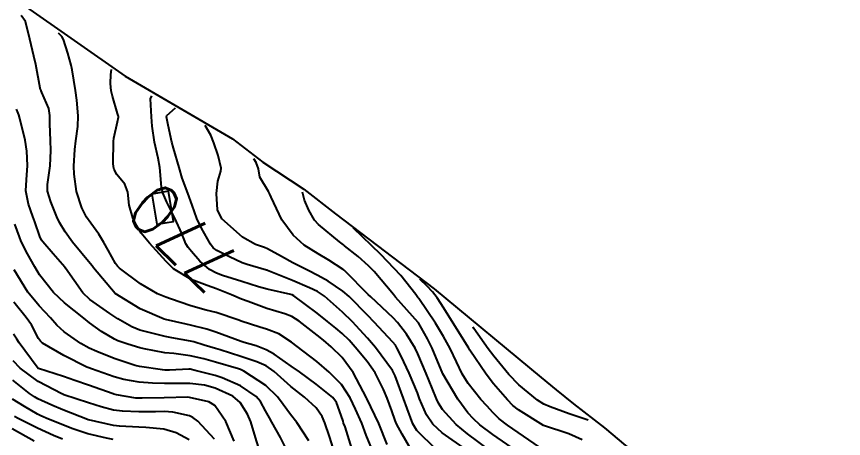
# Model space of a CAD drawing. Header units: metres. Extents: x 318500 to 325275, y 7408834 to 7428799.
# Drawn here: x 323153.6 to 323219, y 7421525.5 to 7421558.9 of the extents above; entities that cross this region are included whole.
import ezdxf
from ezdxf.enums import TextEntityAlignment as Align

# ---------------------------------------------------------------- set-up
doc = ezdxf.new("R2010")
doc.units = ezdxf.units.M
doc.header["$MEASUREMENT"] = 0
for name, color, linetype in [('Area', 45, 'Continuous'), ('Cotas', 45, 'Continuous'), ('Curvas de Nivel 1m', 11, 'Continuous'), ('Curvas de Nivel 5m', 15, 'Continuous'), ('Edificações', 30, 'Continuous'), ('Vias Primárias', 230, 'Continuous')]:
    doc.layers.add(name, color=color, linetype=linetype)
doc.styles.add('Style-STANDARD', font='STANDARD.shx')

msp = doc.modelspace()

# ---------------------------------------------------------------- linework, layer by layer
at = {"layer": 'Area'}
msp.add_lwpolyline([(323154.099, 7421559.8), (323162.169, 7421554.148), (323170.657, 7421549.212), (323173.038, 7421547.36), (323176.275, 7421545.225), (323178.797, 7421543.289), (323186.595, 7421537.356), (323195.043, 7421530.356), (323196.238, 7421529.375), (323197.596, 7421528.27), (323200.049, 7421526.36), (323201.72, 7421524.971), (323205.998, 7421521.586), (323209.704, 7421518.501), (323210.134, 7421518.051), (323217.448, 7421511.949), (323218.658, 7421510.55), (323226.616, 7421504.52)], dxfattribs=at)
at = {"layer": 'Curvas de Nivel 1m', "flags": 128}
for points, elevation in [([(323180.082, 7421524.737), (323179.548, 7421526.433), (323179.436, 7421526.747), (323179.386, 7421526.892), (323179.246, 7421527.333), (323178.871, 7421528.371), (323178.585, 7421528.76), (323177.276, 7421529.827), (323175.951, 7421530.793), (323175.297, 7421531.251), (323173.948, 7421532.183), (323173.316, 7421532.542), (323172.531, 7421532.842), (323171.582, 7421533.115), (323171.323, 7421533.193), (323170.824, 7421533.366), (323169.33, 7421533.929), (323168.609, 7421534.167), (323167.336, 7421534.473), (323166.973, 7421534.552), (323165.34, 7421534.915), (323165.245, 7421534.941), (323163.352, 7421535.78), (323161.37, 7421536.99), (323159.662, 7421539.016), (323159.546, 7421539.163), (323159.403, 7421539.344), (323158.011, 7421541.034), (323157.432, 7421541.842), (323156.977, 7421542.581), (323156.754, 7421543.05), (323156.292, 7421544.233), (323156.024, 7421545.062), (323156.016, 7421545.593), (323156.223, 7421547.059), (323156.286, 7421548.291), (323156.264, 7421549.059), (323156.209, 7421550.401), (323156.204, 7421551.06), (323156.115, 7421551.611), (323155.578, 7421552.852), (323155.509, 7421553.001), (323155.48, 7421553.071), (323155.442, 7421553.212), (323155.093, 7421555.078), (323154.953, 7421555.747), (323154.613, 7421557.085), (323154.277, 7421558.467), (323153.949, 7421558.951)], 768), ([(323181.651, 7421524.716), (323181.226, 7421525.8), (323180.88, 7421526.725), (323180.371, 7421527.853), (323179.964, 7421528.739), (323179.276, 7421529.785), (323178.296, 7421530.765), (323177.303, 7421531.619), (323175.772, 7421532.795), (323175.323, 7421533.135), (323174.306, 7421533.791), (323173.333, 7421534.163), (323172.816, 7421534.319), (323171.339, 7421534.792), (323171.145, 7421534.862), (323169.349, 7421535.469), (323168.567, 7421535.677), (323167.357, 7421536.019), (323165.747, 7421536.552), (323165.366, 7421536.681), (323164.718, 7421536.947), (323163.382, 7421537.733), (323161.703, 7421538.985), (323161.547, 7421539.134), (323161.404, 7421539.361), (323160.821, 7421540.406), (323160.468, 7421541.004), (323160.083, 7421541.663), (323159.443, 7421542.528), (323159.106, 7421543.023), (323158.743, 7421543.745), (323158.315, 7421545.032), (323158.122, 7421546.406), (323158.112, 7421547.034), (323158.193, 7421548.36), (323158.264, 7421549.033), (323158.411, 7421550.168), (323158.448, 7421551.031), (323158.345, 7421552.26), (323158.244, 7421553.033), (323157.981, 7421554.66), (323157.898, 7421555.037), (323157.624, 7421555.971), (323157.283, 7421557.045), (323157.147, 7421557.295), (323156.9, 7421557.55)], 769), ([(323184.745, 7421524.677), (323184.054, 7421525.861), (323183.61, 7421526.694), (323183.498, 7421526.951), (323183.25, 7421527.702), (323182.874, 7421528.704), (323182.59, 7421529.387), (323181.918, 7421530.714), (323181.303, 7421531.599), (323180.358, 7421532.734), (323179.866, 7421533.283), (323179.331, 7421533.808), (323178.815, 7421534.238), (323178.165, 7421534.768), (323177.35, 7421535.431), (323175.499, 7421536.799), (323175.371, 7421536.867), (323175.271, 7421536.902), (323173.377, 7421537.329), (323172.714, 7421537.506), (323171.386, 7421537.923), (323169.853, 7421538.416), (323169.396, 7421538.587), (323168.842, 7421538.888), (323168.054, 7421539.548), (323167.414, 7421540.289), (323167.132, 7421540.629), (323166.951, 7421540.917), (323166.639, 7421541.715), (323166.095, 7421542.93), (323165.469, 7421544.204), (323165.146, 7421544.943), (323165.041, 7421545.388), (323164.915, 7421546.946), (323164.782, 7421547.676), (323164.486, 7421548.95), (323164.306, 7421550.195), (323164.232, 7421550.953), (323164.166, 7421552.362), (323164.27, 7421552.6)], 771), ([(323178.611, 7421524.759), (323178.312, 7421525.675), (323177.948, 7421526.769), (323177.734, 7421527.262), (323177.252, 7421527.947), (323176.332, 7421528.789), (323175.273, 7421529.639), (323173.943, 7421530.82), (323173.297, 7421531.268), (323172.569, 7421531.573), (323171.307, 7421531.997), (323169.668, 7421532.523), (323169.316, 7421532.623), (323168.419, 7421532.894), (323167.581, 7421533.165), (323167.323, 7421533.224), (323165.859, 7421533.466), (323165.326, 7421533.576), (323164.481, 7421533.796), (323163.331, 7421534.096), (323162.702, 7421534.338), (323161.571, 7421534.987), (323161.342, 7421535.139), (323160.942, 7421535.4), (323159.362, 7421536.507), (323158.822, 7421537.025), (323157.458, 7421538.98), (323157.421, 7421539.04), (323157.4, 7421539.064), (323156.461, 7421540.105), (323155.641, 7421541.067), (323155.554, 7421541.2), (323155.426, 7421541.497), (323155.013, 7421542.646), (323154.856, 7421543.079), (323154.52, 7421544.029), (323154.316, 7421545.087), (323154.36, 7421545.958), (323154.44, 7421547.086), (323154.377, 7421548.227), (323154.249, 7421549.089), (323153.833, 7421550.818), (323153.755, 7421551.097), (323153.705, 7421551.241), (323153.564, 7421551.548)], 767), ([(323186.748, 7421524.647), (323185.232, 7421526.154), (323184.902, 7421526.675), (323184.452, 7421527.882), (323184.173, 7421528.686), (323183.501, 7421530.483), (323183.408, 7421530.698), (323183.293, 7421530.905), (323181.95, 7421532.714), (323181.327, 7421533.451), (323180.723, 7421534.118), (323180.133, 7421534.738), (323179.351, 7421535.513), (323177.92, 7421536.772), (323177.375, 7421537.127), (323176.739, 7421537.427), (323175.388, 7421538), (323173.417, 7421538.812), (323173.4, 7421538.815), (323173.349, 7421538.831), (323171.814, 7421539.263), (323171.406, 7421539.411), (323170.402, 7421539.878), (323169.415, 7421540.376), (323169.131, 7421540.598), (323168.913, 7421540.888), (323168.185, 7421542.153), (323167.823, 7421542.904), (323167.466, 7421543.958), (323167.123, 7421544.915), (323166.673, 7421546.103), (323166.436, 7421546.926), (323165.997, 7421548.458), (323165.861, 7421548.935), (323165.55, 7421550.281), (323165.429, 7421550.941), (323165.454, 7421551.048), (323166.14, 7421551.64)], 772), ([(323189.148, 7421524.621), (323187.23, 7421525.97), (323186.479, 7421526.651), (323185.977, 7421527.389), (323185.439, 7421528.667), (323185.267, 7421529.124), (323184.613, 7421530.68), (323183.978, 7421532.022), (323183.643, 7421532.695), (323183.522, 7421532.897), (323183.324, 7421533.144), (323181.853, 7421534.715), (323181.348, 7421535.23), (323179.873, 7421536.742), (323179.376, 7421537.172), (323178.204, 7421537.952), (323177.394, 7421538.406), (323176.625, 7421538.788), (323175.406, 7421539.403), (323174.514, 7421539.917), (323173.417, 7421540.511), (323173.189, 7421540.605), (323172.478, 7421540.844), (323171.429, 7421541.428), (323169.795, 7421542.877), (323169.461, 7421543.582), (323169.374, 7421544.882), (323169.49, 7421545.853), (323169.733, 7421546.643), (323169.757, 7421546.877), (323169.515, 7421547.88), (323169.181, 7421548.885), (323168.942, 7421549.486), (323168.49, 7421550.27)], 773), ([(323190.968, 7421524.594), (323189.229, 7421525.888), (323188.336, 7421526.629), (323187.252, 7421527.825), (323186.923, 7421528.311), (323186.764, 7421528.647), (323186.426, 7421529.5), (323185.952, 7421530.66), (323185.313, 7421532.22), (323185.089, 7421532.673), (323184.41, 7421533.763), (323183.702, 7421534.695), (323183.346, 7421535.07), (323181.574, 7421536.718), (323181.373, 7421536.913), (323179.543, 7421538.748), (323179.466, 7421538.815), (323179.401, 7421538.867), (323178.262, 7421539.62), (323177.413, 7421540.113), (323176.323, 7421540.791), (323175.432, 7421541.595), (323174.543, 7421542.814), (323173.713, 7421544.589), (323173.609, 7421544.828), (323173.482, 7421545.044), (323172.821, 7421546.168), (323172.695, 7421546.842), (323172.526, 7421547.333), (323172.34, 7421547.62)], 774), ([(323176.673, 7421525.331), (323175.73, 7421526.795), (323175.246, 7421527.407), (323174.649, 7421528.204), (323174.198, 7421528.816), (323173.273, 7421529.714), (323171.556, 7421530.856), (323171.292, 7421530.97), (323171.127, 7421531.027), (323169.3, 7421531.562), (323168.376, 7421531.822), (323167.307, 7421532.061), (323166.009, 7421532.23), (323165.31, 7421532.305), (323163.654, 7421532.617), (323163.316, 7421532.698), (323162.377, 7421532.974), (323161.584, 7421533.247), (323161.324, 7421533.361), (323160.294, 7421533.97), (323159.337, 7421534.675), (323158.901, 7421535.024), (323157.358, 7421536.257), (323156.491, 7421537.053), (323155.391, 7421538.468), (323155.027, 7421539.076), (323154.438, 7421540.112), (323153.948, 7421541.092), (323153.797, 7421541.466), (323153.44, 7421542.455)], 766), ([(323194.907, 7421524.851), (323193.231, 7421525.991), (323192.377, 7421526.573), (323191.738, 7421527.075), (323191.25, 7421527.563), (323190.756, 7421528.098), (323190.291, 7421528.605), (323189.279, 7421529.864), (323188.814, 7421530.625), (323188.356, 7421531.578), (323187.844, 7421532.635), (323187.329, 7421533.575), (323186.945, 7421534.254), (323186.705, 7421534.65), (323185.369, 7421536.583), (323185.306, 7421536.671), (323185.153, 7421536.893), (323183.965, 7421538.407), (323182.366, 7421540.071), (323180.19, 7421542.18)], 776), ([(323198.305, 7421525.413), (323197.231, 7421525.887), (323195.24, 7421526.54), (323193.252, 7421527.788), (323192.813, 7421528.124), (323192.379, 7421528.573), (323191.279, 7421529.842), (323190.696, 7421530.599), (323189.422, 7421532.515), (323189.35, 7421532.62), (323189.32, 7421532.664), (323188.088, 7421534.633), (323187.358, 7421535.815), (323186.821, 7421536.648), (323186.465, 7421537.109), (323186.042, 7421537.551), (323185.47, 7421538.11)], 777), ([(323172.706, 7421524.838), (323172.463, 7421525.6), (323172.108, 7421526.847), (323171.838, 7421527.443), (323171.255, 7421528.367), (323170.685, 7421528.866), (323169.27, 7421529.513), (323168.425, 7421529.741), (323167.274, 7421529.859), (323166.336, 7421529.862), (323165.274, 7421529.858), (323164.33, 7421529.893), (323163.275, 7421529.981), (323162.068, 7421530.188), (323161.281, 7421530.4), (323159.495, 7421531.017), (323159.291, 7421531.103), (323159.143, 7421531.171), (323157.306, 7421532.092), (323155.627, 7421533.065), (323155.463, 7421533.209), (323155.324, 7421533.428), (323154.748, 7421534.493), (323154.348, 7421535.085), (323153.358, 7421536.294)], 764), ([(323198.76, 7421526.98), (323197.254, 7421527.469), (323195.767, 7421528.028), (323195.266, 7421528.246), (323194.757, 7421528.545), (323193.278, 7421529.76), (323192.499, 7421530.572), (323191.311, 7421532.022), (323190.873, 7421532.597), (323189.73, 7421534.22), (323189.68, 7421534.36)], 778), ([(323170.78, 7421525.301), (323170.122, 7421526.871), (323169.252, 7421528.124), (323168.786, 7421528.418), (323167.259, 7421528.772), (323167.124, 7421528.777), (323165.258, 7421528.736), (323163.511, 7421528.704), (323163.257, 7421528.7), (323163.015, 7421528.721), (323161.486, 7421528.987), (323161.261, 7421529.033), (323161.201, 7421529.051), (323159.271, 7421529.729), (323158.19, 7421530.118), (323157.281, 7421530.427), (323155.307, 7421531.052), (323155.29, 7421531.059), (323155.205, 7421531.158), (323153.771, 7421533.093), (323153.591, 7421533.364), (323153.327, 7421533.764)], 763), ([(323169.219, 7421525.469), (323167.897, 7421526.9), (323167.524, 7421527.187), (323167.244, 7421527.302), (323165.925, 7421527.608), (323165.247, 7421527.654), (323164.555, 7421527.639), (323163.247, 7421527.626), (323161.94, 7421527.673), (323161.248, 7421527.775), (323160.272, 7421528.027), (323159.253, 7421528.348), (323157.318, 7421528.981), (323157.26, 7421529.002), (323157.233, 7421529.014), (323157.165, 7421529.041), (323155.274, 7421530.019), (323153.849, 7421531.092), (323153.298, 7421531.661)], 762), ([(323167.218, 7421525.42), (323166.187, 7421525.964), (323165.23, 7421526.259), (323163.791, 7421526.395), (323163.232, 7421526.414), (323161.719, 7421526.497), (323161.234, 7421526.564), (323159.267, 7421526.993), (323159.24, 7421526.998), (323159.182, 7421527.021), (323157.248, 7421527.793), (323156.368, 7421528.17), (323155.256, 7421528.671), (323154.995, 7421528.812), (323154.598, 7421529.08), (323153.276, 7421530.143)], 761), ([(323157.217, 7421525.482), (323156.498, 7421525.773), (323155.229, 7421526.332), (323153.702, 7421527.093), (323153.401, 7421527.257)], 759), ([(323154.978, 7421525.309), (323153.228, 7421526.296)], 758)]:
    msp.add_lwpolyline(points, dxfattribs=dict(at, elevation=elevation))
at = {"layer": 'Curvas de Nivel 5m', "flags": 128}
for points, elevation in [([(323182.87, 7421525.049), (323182.218, 7421526.71), (323181.26, 7421528.693), (323181.252, 7421528.712), (323181.233, 7421528.748), (323180.184, 7421530.737), (323179.308, 7421531.92), (323178.462, 7421532.763), (323177.835, 7421533.282), (323177.329, 7421533.68), (323175.915, 7421534.794), (323175.345, 7421535.159), (323174.784, 7421535.373), (323173.355, 7421535.8), (323171.875, 7421536.339), (323171.365, 7421536.546), (323170.58, 7421536.868), (323169.377, 7421537.35), (323168.657, 7421537.615), (323167.388, 7421538.083), (323165.989, 7421538.931), (323165.681, 7421539.214), (323165.406, 7421539.518), (323164.076, 7421540.953), (323163.432, 7421541.76), (323162.972, 7421542.497), (323162.761, 7421542.97), (323162.484, 7421543.955), (323162.363, 7421544.977), (323162.126, 7421545.62), (323161.494, 7421546.398), (323161.281, 7421546.777), (323161.236, 7421546.994), (323161.222, 7421547.277), (323161.233, 7421548.994), (323161.261, 7421549.267), (323161.553, 7421550.546), (323161.641, 7421550.906), (323161.639, 7421550.989), (323161.621, 7421551.049), (323161.562, 7421551.217), (323161.149, 7421552.57), (323161.062, 7421552.998), (323161.008, 7421553.58), (323161.034, 7421554.281), (323161.09, 7421554.67)], 770), ([(323193.094, 7421524.562), (323191.229, 7421525.832), (323190.198, 7421526.606), (323189.699, 7421527.068), (323189.249, 7421527.563), (323188.452, 7421528.628), (323187.29, 7421530.64), (323186.441, 7421532.653), (323186.068, 7421533.399), (323185.353, 7421534.67), (323185.34, 7421534.685), (323183.54, 7421536.697), (323183.373, 7421536.896), (323181.855, 7421538.715), (323181.405, 7421539.174), (323180.573, 7421539.894), (323179.505, 7421540.749), (323179.421, 7421540.816), (323179.108, 7421541.071), (323177.445, 7421542.435), (323177.138, 7421542.783), (323176.681, 7421543.568), (323176.345, 7421544.353), (323176.17, 7421545)], 775), ([(323174.832, 7421524.806), (323174.438, 7421525.595), (323173.77, 7421526.822), (323173.572, 7421527.154), (323173.249, 7421527.709), (323172.856, 7421528.436), (323172.51, 7421528.841), (323171.272, 7421529.686), (323169.839, 7421530.317), (323169.284, 7421530.493), (323167.684, 7421530.904), (323167.291, 7421530.992), (323167.199, 7421531.004), (323165.657, 7421530.935), (323165.31, 7421530.92), (323165.29, 7421530.92), (323165.102, 7421530.942), (323163.294, 7421531.223), (323162.959, 7421531.301), (323161.303, 7421531.846), (323159.929, 7421532.392), (323159.315, 7421532.674), (323158.667, 7421533.027), (323157.329, 7421533.956), (323156.768, 7421534.482), (323156.26, 7421535.056), (323155.354, 7421536.009), (323154.471, 7421537.083), (323153.396, 7421538.845)], 765), ([(323161.217, 7421525.433), (323160.679, 7421525.537), (323159.223, 7421525.896), (323157.945, 7421526.317), (323157.233, 7421526.597), (323156.111, 7421527.057), (323155.501, 7421527.324), (323155.244, 7421527.447), (323154.21, 7421528.046), (323153.255, 7421528.629)], 760)]:
    msp.add_lwpolyline(points, dxfattribs=dict(at, elevation=elevation))
at = {"layer": 'Edificações'}
msp.add_lwpolyline([(323164.282, 7421544.844), (323164.673, 7421542.456), (323165.971, 7421542.669), (323165.58, 7421545.057)], close=True, dxfattribs=at)
at = {"layer": 'Vias Primárias'}
for points in [[(323715.644, 7420145.548, 0), (323709.04, 7420132.939)], [(323831.088, 7420001.787, 0), (323833.844, 7420008.443, 0.220888)]]:
    msp.add_lwpolyline(points, format="xyb", dxfattribs=at)

# ---------------------------------------------------------------- texts
at = {"layer": 'Cotas', "style": 'Style-STANDARD'}
msp.add_text('770', height=4, rotation=136.12758, dxfattribs=at).set_placement((323166.775, 7421541.43, 770), align=Align.MIDDLE_CENTER)

doc.saveas('drawing.dxf')
